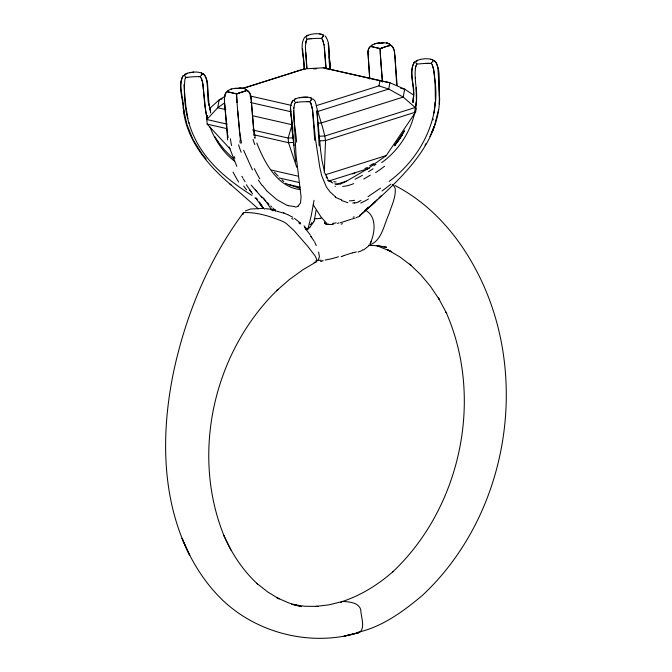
<?xml version="1.0" encoding="UTF-8"?>
<svg xmlns="http://www.w3.org/2000/svg" width="672" height="672" viewBox="0 0 672 672"><rect width="100%" height="100%" fill="white"/><g stroke="black" fill="none" stroke-linecap="round" stroke-linejoin="round"><path stroke-width="1.01" d="M251.933 195.401C228.581 180.709 206.052 162.481 194.191 136.903C185.816 119.288 183.128 98.448 184.901 79.212A6.796 4.973 -77.5 0 1 185.43 78.179M201.726 73.08L202.003 73.651A15.271 3.31 -29.7 0 1 201.986 73.937L201.281 75.348L201.726 73.08A16.002 3.461 -29.7 0 0 201.457 72.904L201.289 72.845M382.057 47.939L380.1 48.586L380.1 49.106M224.398 100.212L224.473 97.121M231.361 185.245C209.471 166.74 189.059 143.573 184.002 114.425C184.262 102.606 176.778 85.907 183.406 75.424M435.532 102.186C434.801 89.88 436.128 76.801 432.298 64.966A6.796 4.343 72.7 0 0 431.701 63.991M224.372 98.078L225.683 93.181A6.468 6.208 9.6 0 1 226.43 92.282A7.064 6.787 10 0 0 224.624 95.844L224.515 96.247M367.928 52.282L369.743 78.968L367.962 51.82M324.274 172.981L325.525 140.549C323.786 128.722 319.108 117.34 316.252 105.672L378.958 85.882L388.735 89.048L403.208 97.087L415.229 107.512L415.59 112.132L386.266 155.56L367.744 168.739L346.634 181.104L339.62 184.472M294.512 104.21C292.228 116.634 295.798 129.578 296.612 142.111M413.347 97.39L413.028 102.64L413.33 97.768C415.859 86.335 407.501 72.013 414.691 61.883M416.287 102.934C417.959 90.644 413.339 78.002 415.926 65.923A6.796 4.906 -77 0 1 416.472 64.915M439.169 104.152L439.496 93.374L437.9 68.2L436.439 62.824L434.07 60.404M295.655 161.818L292.454 132.586C294.412 122.682 286.247 109.133 293.252 100.262L291.27 103.135M293.672 108.133L293.731 107.31M368.012 51.845L368.13 50.526A7.064 6.787 11 0 1 369.869 46.948A7.174 6.896 11.4 0 0 368.164 50.971L368.054 51.4M412.986 101.531C415.775 88.805 408.358 74.323 414.07 62.471M316.016 210.479L314.462 219.836A12.373 3.973 -10.5 0 1 314.42 220.408M305.5 43.613L306.23 40.908L305.365 46.603L306.751 67.99M307.44 35.414L307.163 35.515A16.002 4.393 21.3 0 0 306.76 35.708L306.02 36.792A16.304 4.469 21.3 0 0 306.356 37.993A16.002 4.393 21.3 0 0 306.592 38.38L306.81 38.665M310.422 100.976L310.573 100.8A16.002 3.427 -29.7 0 0 310.892 100.38L311.657 98.809A16.304 3.494 -29.7 0 0 311.354 98.062A15.968 3.41 -29.3 0 0 311.102 97.944L310.943 97.852M415.195 68.628L415.926 65.923M314.051 200.348L311.245 215.695L308.003 228.766M207.572 115.458L206.816 119.515L207.178 124.135L230.059 148.898M378.958 85.882L379.915 80.716L323.291 67.805L304.424 68.888L242.718 88.36M415.8 104.471L415.229 107.512L325.164 135.929L318.998 136.29M415.548 109.049L415.036 111.661M416.338 108.074L415.59 112.132L325.525 140.549L319.351 140.91M438.648 109.469L434.364 126.101L429.937 136.525M415.027 111.493L416.396 101.22L416.136 87.637M433.045 119.944L433.247 119.028M414.868 112.207C410.323 132.334 398.462 150.604 381.646 162.641M311.632 98.952L310.909 100.372M306.046 36.632L306.81 35.683M294.588 99.397L294.37 99.792A15.036 4.124 21.3 0 0 294.311 100.094M371.347 241.088L370.112 243.776C374.707 233.974 377.152 217.988 366.761 211.033M323.098 36.322L323.316 35.809A15.036 3.226 -29.7 0 0 323.375 35.507M404.342 130.813L394.573 145.496M404.468 131.065L398.832 140.078L394.548 145.606L402.259 134.988L394.456 145.723M424.998 145.295L426.04 143.539M313.975 221.542L312.749 223.196M185.564 77.986L185.674 77.826A4.914 3.595 -77.7 0 1 185.9 77.448L185.699 77.255M416.59 64.697L416.699 64.529A4.914 3.553 -76.8 0 1 416.968 64.235M306.894 39.682L307.003 39.514A4.914 3.612 -77.5 0 1 307.23 39.144L309.07 38.951M317.999 260.568L319.435 256.712L318.604 252.017M310.027 226.96L312.69 223.28M243.18 213.074C208.488 259.82 185.875 314.824 173.653 371.549C161.045 432.398 161.087 498.75 189.722 555.274L182.045 538.314C191.209 561.011 204.28 582.229 221.836 599.407L222.592 600.121C258.174 634.049 312.547 647.002 359.537 632.411C365.602 627.799 360.83 616.434 360.755 609.672C358.588 602.314 349.037 601.885 342.644 601.432L329.12 604.817L315.571 606.455L318.167 606.396L304.811 606.262L291.698 604.38M263.474 208.404L263.928 208.387M368.634 246.019L363.67 249.892M183.053 75.76C177.652 85.361 183.758 97.608 183.238 107.932L186.984 124.614M431.752 62.756L431.97 62.488A16.002 3.469 -29.7 0 0 432.289 62.068A16.304 3.528 -29.7 0 0 432.709 59.758A15.968 3.444 -29.3 0 0 432.449 59.64L432.314 59.556M309.565 227.564L309.49 227.648A8.627 3.041 -14 0 1 309.162 227.993M322.056 37.758L322.291 37.489A15.968 3.427 -29.7 0 0 322.552 37.094M431.516 63.017L431.273 63.277A4.914 3.133 72.8 0 1 431.466 63.63L431.55 63.823M321.88 37.96L321.56 38.296A4.914 3.15 73.2 0 1 321.762 38.64L321.854 38.825M295.982 98.876L296.083 98.784A4.939 3.091 72.8 0 1 296.218 98.641L298.301 97.927A15.926 10.223 -6.8 0 1 299.233 97.717M186.287 73.886L186.388 73.786A4.914 3.133 71.2 0 1 186.606 73.576L188.496 72.954A16.002 10.34 -6.6 0 1 189.521 72.685L194.292 72.047A16.304 10.534 -6.6 0 1 197.954 72.198A15.968 10.248 -6.4 0 1 198.954 72.374L201.037 72.87M417.312 60.598L417.404 60.497A4.914 3.091 73.6 0 1 417.64 60.312L419.521 59.665A15.968 10.307 -6.6 0 1 420.538 59.371M413.574 63.067L414.565 62.009M200.248 76.566L200.542 76.247L200.088 76.658M340.771 602.473L342.644 601.432C361.41 595.165 378.395 584.489 393.187 571.452L392.7 571.906C461.026 507.503 484.126 398.143 445.981 312.085L446.678 313.463L438.337 297.814L439.144 299.3L430.408 286.28L420.546 274.52L409.643 264.121L411.264 265.549L399.571 256.721L387.047 249.446L391.633 251.706L376.866 245.675M309.91 101.531L309.33 101.665M431.222 63.319L429.232 63.353M368.71 207.161L364.602 210.781M321.51 38.346L319.536 38.354A15.918 2.512 -2.6 0 0 308.986 38.926M378.991 197.845L381.142 195.712M377.555 199.265L368.978 207.522M227.564 91.132L227.909 90.829A16.002 8.77 14.8 0 1 228.463 90.418A16.304 8.938 14.8 0 1 230.882 89.225M371.154 45.856L371.498 45.545A15.968 8.736 14.3 0 1 372.044 45.125A16.304 8.938 14.8 0 1 378.403 43.126M304.962 36.96C298.334 45.973 305.508 58.943 304.122 69.132M359.57 215.821L375.102 201.961M367.542 208.916C399.68 179.189 438.505 146.084 439.656 98.599C437.296 87.343 442.63 69.577 434.255 60.522M227.623 91.132L227.976 90.829A15.968 8.736 14.3 0 1 228.556 90.426M371.104 45.83L371.456 45.52A16.002 8.77 14.8 0 1 372.053 45.133M370.196 46.771L370.23 46.67A4.771 4.595 13.9 0 1 370.566 46.393L370.65 46.393A4.771 4.595 11.1 0 0 370.272 46.687L370.28 46.696M360.007 215.468L366.206 209.983M209.362 108.78L219.19 99.859L224.977 96.331M389.105 181.448C421.117 157.76 441.63 117.575 434.465 77.498M380.512 188.143L368.004 196.686M224.482 102.942L217.72 107.772L206.816 119.515L227.153 124.152M373.12 168.756L368.584 171.688M375.892 164.413L373.867 165.648M243.029 214.486L242.978 213.704A10.76 3.721 35.9 0 1 243.65 212.604C257.048 211.991 270.925 216.535 283.29 221.642A10.76 3.721 35.9 0 1 286.398 223.608L294.025 230.572L307.734 246.313L315.496 256.452L317.117 260.778L316.445 261.761L302.946 269.732L289.388 279.518L276.553 290.732L277.939 289.464C213.998 351.38 190.42 452.903 224.036 535.828M362.452 175.35L355.085 179.214M298.082 205.926L300.485 203.078L301.09 196.804L296.024 155.14L293.891 113.988M369.726 167.941L366.668 169.352M357.554 216.989L356.353 217.535M243.373 88.351L304.424 68.888M361.049 200.508L359.142 201.34M245.389 210.941L250.396 209.034L263.794 208.379M417.665 60.287L417.211 60.388M307.6 35.372L309.91 34.65A16.002 10.34 -6.7 0 1 310.934 34.381A16.304 10.534 -6.7 0 1 314.614 33.81A15.036 9.71 -6.7 0 1 315.714 33.743A16.304 10.534 -6.7 0 1 319.36 33.902M355.286 217.963L354.396 218.291A50.963 25.637 12.7 0 1 352.615 218.862L351.515 219.198M341.872 256.368L341.183 256.628M342.216 256.242L343.938 255.612M316.067 261.971L314.059 262.374M236.939 93.761L237.157 93.685M371.02 46.486L380.201 48.594L381.956 47.93M187.135 73.391L187.622 73.223M236.804 93.82L238.476 93.24L237.586 93.542M345.374 221.105L350.641 219.442M344.282 255.486L345.702 254.99M237.082 93.727L237.544 93.542M344.862 221.29L343.384 221.785A50.963 26.972 10.9 0 1 341.552 222.365L340.469 222.642M346.424 254.755L347.701 254.335M222.163 98.918L219.19 99.859L217.72 107.772L225.868 109.628M318.091 111.342L388.735 89.048L389.911 82.732L323.291 67.805M325.189 174.829L386.266 155.56M328.742 181.045L367.744 168.739M335.874 184.498L346.634 181.104M348.44 254.1L349.734 253.697M350.456 253.487L352.246 252.974M352.598 252.882L354.673 252.328M356.32 251.899L355.018 252.244M389.76 45.486L389.878 45.469A16.002 0.958 -20.4 0 0 389.298 45.62M189.529 72.694L193.746 72.072M339.15 222.961L337.462 223.331M368.357 245.364C381.755 241.861 383.712 225.154 388.853 214.351C391.364 206.17 395.699 198.013 395.27 189.252A10.76 7.174 -58.9 0 0 394.313 186.614L392.49 184.565M354.715 202.734L352.682 203.036M380.873 43.067L382.007 42.949L381.486 43.033M237.586 88.368L238.325 88.25M237.72 88.368L238.283 88.284M187.001 77.347L185.892 77.465M295.319 102.858A4.914 3.57 -76.6 0 1 295.562 102.522L297.15 102.278M333.774 223.961L332.556 224.12M316.949 218.728L320.099 218.358M187.068 77.339L187.74 77.255M382.67 42.882L381.99 42.966L382.763 42.89M321.863 261.215L320.477 261.374M296.772 102.329L297.352 102.253A16.002 2.52 -2.6 0 1 298.334 102.144A16.304 2.57 -2.6 0 1 301.972 101.85A15.036 2.369 -2.6 0 1 303.072 101.791A16.304 2.57 -2.6 0 1 306.776 101.674M300.04 189.529C277.242 187.076 264.39 162.254 256.796 143.002M311.035 38.749L311.548 38.707M239.467 88.166L238.787 88.225L239.366 88.158A16.002 8.14 -25.9 0 1 240.265 88.108A16.304 8.299 -25.9 0 1 246.061 89.443A16.002 8.14 -25.9 0 1 246.464 89.779L246.767 90.04M365.274 210.748L364.862 210.773M429.307 63.311A15.968 2.512 -2.7 0 0 428.24 63.319L423.385 63.554A16.304 2.57 -2.7 0 0 419.765 63.857A16.002 2.512 -2.7 0 0 418.782 63.966L416.623 63.848M303.064 69.51L305.164 69.392M313.538 68.914L316.688 68.729M317.822 123.236L320.914 123.06L403.208 97.087L404.678 89.174L389.911 82.732L379.915 80.716M293.294 137.768L288.154 138.062L252.571 129.948M294.042 145.454L293.664 142.422L288.506 142.682L253.94 134.803M423.931 63.521L428.19 63.361M380.764 43.05L379.26 43.092A16.002 8.795 14.7 0 0 378.286 43.134A16.304 8.963 14.7 0 0 375.203 43.688M234.738 88.477A15.968 8.736 14.3 0 1 235.696 88.402L237.552 88.36L236.888 88.351M235.771 88.376L236.746 88.351M379.361 43.084L380.033 43.067M199.752 76.65L198.534 76.642M198.979 76.642L198.215 76.642A16.002 2.52 -2.7 0 0 197.173 76.65A16.338 2.579 -2.7 0 0 195.098 76.709L193.46 76.784A15.036 2.369 -2.7 0 0 192.36 76.843A16.304 2.57 -2.7 0 0 188.74 77.146A15.968 2.428 -2.9 0 0 187.849 77.288M307.826 101.657L309.254 101.665L308.347 101.657M368.483 245.507L374.304 245.515L386.602 247.254L377.899 245.683M294.546 206.59L288.28 205.666M338.276 184.363L334.748 183.784M357.084 632.453C381.906 627.262 403.679 611.192 422.772 595.056L423.259 594.602C508.922 513.685 531.292 374.615 476.347 270.488L475.541 269.002C457.195 234.461 430.088 203.599 394.985 185.539M313.244 204.876L320.981 216.88L327.541 224.372A5.25 1.84 -9.8 0 0 327.902 224.456M268.254 208.975L271.337 209.32M307.65 97.205L299.225 97.692L303.45 97.079A15.271 9.87 -6.7 0 1 304.542 97.037L307.65 97.205A16.002 10.34 -6.7 0 1 308.666 97.356L310.733 97.885M275.486 210.193L275.36 210.185A5.233 0.647 10.1 0 0 275.974 211.151M267.7 208.916L265.423 208.622M320.376 34.054L321.14 34.196M293.714 604.741L301.619 606.64L288.96 603.028L276.822 597.719L279.09 598.861L267.565 591.864L256.78 583.279L257.536 583.993C242.886 570.469 231.764 553.56 223.801 535.357L230.882 549.99M371.036 46.502L380.1 48.586M430.752 59.195L429.996 59.052A16.002 10.332 -6.5 0 0 428.971 58.909A16.304 10.534 -6.6 0 0 425.317 58.758A15.036 9.719 -6.6 0 0 424.217 58.817L422.587 59.01A16.338 10.559 -6.6 0 0 420.546 59.396M227.497 91.778L236.519 93.87L236.611 94.408L236.485 93.845L227.69 91.82M321.166 34.205L322.241 34.474A4.914 3.57 -78.5 0 1 322.526 34.65L322.661 34.726M273.294 209.647L273.899 209.79M430.987 59.245L431.861 59.472A4.914 3.587 -75.8 0 1 432.155 59.623L432.272 59.724M347.869 202.709L341.452 200.466M400.613 88.25L404.678 89.174L413.23 94.811M249.858 95.92L291.32 105.378M250.496 102.505L291.001 111.745M252.336 115.668L292.034 124.723L288.154 138.062L288.506 142.682L296.78 167.37M207.178 124.135L226.489 128.537M271.32 170.033L297.822 176.081M279.006 177.904L299.267 182.524M285.356 183.238L288.288 184.464L300.157 187.169M277.267 211.352L283.374 212.999M322.661 34.549L322.854 34.625A16.002 3.427 -29.6 0 1 323.072 34.759A16.304 3.494 -29.7 0 1 322.619 37.094M284.088 213.226L287.7 214.603M288.288 184.464L299.653 188.252M287.843 214.67L292.774 217.291M332.758 182.994L331.061 182.028M325.559 223.91L326.012 224.104A5.494 1.814 -9 0 0 326.802 224.297M256.385 198.139L255.889 197.87M294.487 218.408L300.098 222.827M203.053 73.693L205.447 76.154L206.774 80.371L209.034 103.807L210.672 112.955M247.733 90.888L247.64 90.821A4.771 4.561 12.4 0 0 247.204 90.569M335.488 196.862L329.944 191.789L326.432 187.051L321.686 175.636L319.822 167.437L315.47 139.104L312.438 108.839L310.884 103.278A6.796 4.276 72.6 0 0 310.271 102.337M234.528 161.179C223.096 152.468 215.023 140.053 209.832 126.781M203.146 73.76C211.201 81.505 205.531 96.583 209.37 106.1L209.269 105.37L210.647 111.98M390.004 44.512L390.004 44.512A16.002 8.114 -26 0 0 389.483 44.117A16.304 8.274 -26 0 0 387.391 43.21A15.036 7.627 -26 0 0 386.652 43.042M311.262 98.28L311.136 98.179A7.048 5.132 -77.6 0 1 311.262 98.28A6.703 4.897 -77.1 0 1 311.766 98.784L312.001 99.103M201.566 73.265L201.407 73.13A7.048 5.132 -76.7 0 1 201.566 73.265A6.703 4.872 -77.2 0 1 202.062 73.777L202.381 74.197L202.07 73.769M258.367 208.849L229.547 183.616M325.004 35.801C332.002 44.503 327.256 57.926 330.221 67.956L329.33 56.7L330.221 67.956M313.286 99.103L315.084 101.144L316.445 105.815M300.191 222.919L300.619 223.306M281.921 179.819L283.836 181.558M233.419 158.827L224.221 149.621L217.997 141.767M326.113 68.183L326.911 68.947M246.716 90.014L246.464 89.788A15.968 8.03 -25.7 0 0 245.918 89.393M275.722 210.806L275.058 210.168M275.52 210.613L272.824 208.009M270.673 205.901L271.748 206.959M267.456 202.7L269.06 204.305M265.868 201.096L261.24 196.291M278.116 176.114L274.369 172.108M266.532 190.672L276.696 199.55L286.658 205.12A8.618 3.15 21.8 0 0 288.263 205.582M390.44 44.881L390.751 45.251A4.771 4.603 8.4 0 1 391.138 45.469L391.121 45.52A4.771 4.595 10.7 0 0 390.701 45.242L390.39 44.881M262.021 197.602L251.118 185.102M328.104 179.542L326.071 177.022M255.536 190.033L256.897 191.57M200.248 76.759L200.273 76.793A4.939 3.142 72.5 0 1 200.39 76.961M202.23 154.249L206.136 158.953M304.643 227.464L310.279 234.99M311.766 98.792L312.077 99.221M416.489 63.68L416.312 63.445A15.918 4.326 21.3 0 1 416.816 60.505M185.405 76.894L185.254 76.692A16.002 4.351 21.3 0 1 185.01 76.306A16.304 4.435 21.3 0 1 185.422 73.954A16.002 4.351 21.3 0 1 185.833 73.786M256.393 199.088L263.13 208.001L260.072 203.834L262.685 207.446M295.033 101.892L294.882 101.69A15.968 4.41 21 0 1 294.596 101.279A16.304 4.469 21.3 0 1 295.092 98.952M262.282 185.674L258.308 180.029M272.412 210.773L271.58 209.614M271.664 209.731L263.458 198.047M200.668 77.305L200.861 77.566A6.67 4.192 72.3 0 1 201.272 78.263L202.776 83.353L205.775 111.451A84.84 81.001 -26.5 0 0 207.052 118.062M201.894 153.804L192.889 139.373L187.337 125.572M247.212 90.56L247.204 90.544A4.771 4.578 10.4 0 1 247.531 90.779M251.227 192.024L249.824 189.983L252.588 193.948M433.406 60.908L433.087 60.48A6.804 4.939 -77.3 0 0 432.432 59.833M250.505 190.966L246.322 184.699M263.306 208.286L260.114 203.188M314.051 241.08L310.649 235.981L311.682 237.636M245.07 181.751L243.449 179.088M327.55 178.181L325.189 173.485M242.92 178.164L241.853 176.282M201.281 78.254L202.297 80.867M432.298 64.966L433.667 69.191L434.372 76.314M310.884 103.278L312.598 110.284L314.714 140.314M252.428 169.915L243.676 150.318M324.643 223.062L324.534 222.835A32.785 10.592 -6.8 0 1 324.836 222.113M259.837 202.65L259.51 201.953M236.813 166.354L229.219 147.017M314.622 241.928L316.277 245.65M234.209 156.635L234.906 158.273M394.061 49.888L392.314 46.561A6.468 6.224 10.1 0 0 391.448 45.746M188.924 122.48L189.126 123.169M323.618 42.58L322.602 39.976L324.148 45.536L326.155 68.208M324.517 171.704L322.039 160.835L320.603 150.436L316.915 110.678L319.2 145.992M207.127 118.759L204.901 106.47L203.087 86.276M394.002 49.888L394.22 50.786M250.631 95.634L250.354 94.744A7.174 6.88 10.9 0 0 247.934 90.997M250.471 95.164L250.732 96.096M255.284 138.096L253.554 127.361L251.202 99.834M241.483 143.119L239.66 132.275L237.661 110.51M187.9 118.524L185.867 106.352L184.204 87.906M394.271 50.786L394.313 51.265M250.681 96.062L251.059 98.129M228.169 137.508L227.707 134.954M394.363 51.265L394.397 51.769M250.774 96.541L250.942 97.558M254.386 137.6L254.47 138.096M184.162 113.728L183.238 107.932M323.954 44.192L324.089 45.074M202.642 82.48L202.709 82.908M394.447 51.761L394.615 53.382M227.497 133.627L224.549 102.001M227.682 139.969L224.591 103.295M240.433 140.305L237.779 112.081M251.009 98.095L251.244 99.859M202.835 83.815L202.894 84.286M293.664 142.422L290.64 107.99M254.1 135.584L251.303 100.481M394.666 53.374L394.733 54.558M251.076 98.658L251.143 99.238M202.944 84.764L203.036 85.764M328.247 43.21L330.103 68.233M394.792 54.55L394.842 55.81M382.502 81.883L380.747 60.236M324.358 47.485L324.492 49.064M394.842 55.163L396.707 85.588M306.986 68.023L305.735 52.399M330.338 69.283L330.179 67.292L330.313 69.157M394.951 56.456L397.152 85.68M324.534 49.61L325.844 68.309M237.77 112.098L237.031 102.539M415.439 77.414L415.523 78.599M380.696 59.598L382.376 81.85M380.864 60.245L380.722 58.388M380.654 58.985L380.369 53.323A7.064 0.47 86.7 0 1 380.218 49.384M302.602 48.854L304.206 69.619M380.562 57.8L380.276 53.743M292.454 132.586L291.732 122.892L292.505 133.35M293.807 112.904L293.849 113.442M236.62 95.567A6.468 0.479 86.5 0 1 236.594 94.45A7.064 0.504 86.7 0 0 236.762 98.624L237.048 102.522M237.014 101.976L236.645 95.684M224.54 102.64L224.482 100.783M293.74 111.863L293.773 112.375M184.162 87.385L184.061 85.386M293.706 111.359L293.664 110.376M224.448 100.204L224.423 100.792M184.036 84.454L184.044 84.907M380.201 49.09L380.201 48.636M224.423 98.582L224.423 99.103M433.028 60.497A15.036 3.259 -29.7 0 1 432.97 60.799M434.86 102.136A95.92 90.208 30.5 0 1 433.902 113.047M382.922 42.899A15.968 8.03 -25.7 0 1 383.821 42.857M389.407 44.083A15.968 8.03 -25.7 0 1 389.894 44.428M383.846 42.832A16.304 8.299 -25.9 0 1 389.609 44.142M381.822 48.073A15.968 0.857 -20.2 0 1 382.729 47.762M388.844 45.788A15.968 0.857 -20.2 0 1 389.432 45.62M389.281 45.604A16.304 0.991 -20.3 0 0 382.906 47.611A16.002 0.974 -20.3 0 0 381.99 47.914M385.955 46.603A15.036 0.916 -20.3 0 1 386.778 46.351A16.304 0.974 -20.4 0 1 389.248 45.637M380.318 53.676A7.174 0.462 86.9 0 1 380.142 49.568M367.542 167.521A13.86 4.267 -27.7 0 1 364.812 168.412M373.548 163.481A46.41 23.184 -40.5 0 1 369.726 165.69M416.724 61.446A6.796 4.301 72.4 0 1 417.203 60.74M416.144 102.917A64.73 60.858 31.8 0 1 415.439 109.024M374.405 43.974A15.036 8.24 14.8 0 1 375.278 43.697M365.425 210.529A5.435 0.504 11.4 0 1 365.518 210.58M390.86 184.145A163.027 115.937 -45.6 0 1 381.998 190.991M368.382 199.03A41.958 22.218 -41.4 0 1 360.721 203.045M358.924 201.768A20.244 7.358 -35.8 0 1 354.438 203.078M354.505 200.315A44.629 17.926 -40 0 1 349.406 200.827M341.779 199.853A163.472 76.784 -59.2 0 1 335.328 197.14M309.75 101.724A4.914 3.032 71.9 0 1 310.002 102.026M306.718 101.716A15.968 2.419 -2.5 0 1 307.751 101.707M294.529 104.219A6.796 4.922 -76.8 0 1 295.067 103.202M327.407 224.356A4.872 1.596 -8.8 0 1 326.844 224.288M384.552 166.261A121.489 95.752 -35.7 0 1 375.581 172.67M370.331 175.123A96.44 59.044 -35 0 1 363.754 179.004M353.716 183.616A25.981 9.971 -32 0 1 342.644 186.421M335.42 186.278A33.776 0.529 -18.2 0 1 334.992 186.396M354.984 173.04A26.284 1.814 -20.8 0 1 352.59 173.914M336.092 181.936A98.129 34.247 -48.3 0 1 333.757 181.675M331.271 181.583A121.489 43.722 -61.7 0 1 327.6 180.508M295.067 99.019A15.968 4.41 21 0 1 295.42 98.851M360.478 214.738A6.602 1.73 -12 0 1 360.419 214.838M360.284 214.939A10.777 2.923 -7.8 0 1 359.747 215.452M360.041 215.846A19.816 5.762 -4.2 0 1 358.134 217.056M354.169 216.829A32.861 11.096 -1.1 0 1 353.111 217.19M342.502 223.684A32.861 13.415 3.3 0 1 341.141 224.087M336.235 222.852A19.816 4.486 -4.4 0 1 332.959 223.381M332.774 224.322A10.777 2.747 -3.4 0 1 330.901 224.507M330.481 224.431A6.602 1.218 -3.8 0 1 329.473 224.49M329.255 224.465A4.855 0.655 -3.6 0 1 328.7 224.482M328.81 224.095A5.284 1.184 -5.9 0 1 328.448 224.104M325.534 223.919A8.249 2.713 -8.8 0 1 325.088 223.616M324.971 223.532A11.878 3.881 -8.3 0 1 324.677 223.154M362.905 249.614A22.974 4.015 -3.5 0 1 358 252.034M338.478 256.754A22.982 4.822 -11.3 0 1 325.063 260.072M323.165 260.686A32.592 8.929 -10.3 0 1 322.056 260.828M321.073 260.131A27.367 8.358 -10.6 0 1 315.966 260.568M321.367 218.022A6.426 1.596 -8.6 0 1 320.317 218.198M316.604 218.669A5.662 1.588 -7.5 0 1 314.311 218.795M311.741 222.768A5.418 1.831 -9.6 0 1 311.774 222.986M311.766 223.087A5.426 1.848 -10.8 0 1 310.59 224.356M310.498 224.372A5.435 1.814 -11.7 0 1 310.145 224.566M307.81 35.498A4.914 3.091 73.1 0 1 308.028 35.297M307.415 35.952A6.796 4.25 73.1 0 1 307.591 35.717M185.682 74.718A6.796 4.301 72.4 0 1 186.169 74.012M184.657 75.096A15.036 4.091 21.3 0 1 184.708 74.802M319.351 33.936A15.968 10.248 -6.6 0 1 320.359 34.087M306.214 40.891A6.796 4.998 -77.3 0 1 306.76 39.875M218.123 141.691A67.318 64.823 -11.8 0 1 215.032 136.828M201.34 75.323A15.926 3.486 -29.4 0 1 201.054 75.701M322.812 34.852A6.796 4.964 -77 0 1 323.308 35.305M322.006 39.001A6.796 4.276 72.5 0 1 322.619 39.959M386.677 43.042A15.036 7.652 -25.9 0 1 387.416 43.21M378.328 43.193A15.968 8.677 14.5 0 1 379.285 43.126M383.006 47.62A16.304 0.974 -20.4 0 1 386.047 46.603A15.036 0.899 -20.4 0 1 386.862 46.351M391.532 45.713A7.064 6.787 10 0 1 393.775 49.073M231.588 145.53A59.774 42.437 -72.2 0 1 230.395 138.734M238.644 182.011A165.799 96.852 -87.8 0 1 233.05 172.049M246.616 189.865A91.384 46.553 86.5 0 1 243.625 185.984M257.536 199.114A11.718 0.899 36.2 0 1 254.948 197.921M230.815 89.25A15.036 8.24 14.8 0 1 231.689 88.973M231.638 88.99A16.304 8.938 14.8 0 1 234.788 88.427A16.002 8.77 14.8 0 1 235.771 88.351M238.232 93.358A15.968 0.857 -20.2 0 1 239.14 93.038M245.255 91.064A15.968 0.857 -20.2 0 1 245.851 90.896A16.304 0.991 -20.3 0 0 239.425 92.912A16.304 0.974 -20.4 0 1 242.458 91.888A15.036 0.899 -20.4 0 1 243.272 91.627A16.304 0.974 -20.4 0 1 245.658 90.922A16.002 0.958 -20.4 0 1 246.28 90.745M242.474 91.913A15.036 0.916 -20.3 0 1 243.298 91.652M238.51 93.223A16.002 0.974 -20.3 0 1 239.459 92.896M239.442 88.208A15.968 8.03 -25.7 0 1 240.332 88.166M240.358 88.124A16.304 8.274 -26 0 1 243.172 88.343A15.036 7.627 -26 0 1 243.902 88.511M240.265 143.195A82.908 43.268 -84 0 1 239.87 140.742M247.985 91.031A7.064 6.787 11 0 1 250.236 94.382M308.188 228.866A3.209 1.478 -17.5 0 1 306.239 229.58M308.465 228.598A2.436 0.706 -19.4 0 1 308.137 228.791M241.223 152.317A59.774 44.402 -82.4 0 1 238.61 144.808M259.82 178.802A165.799 137.836 -61.5 0 1 254.335 168.58M266.616 190.588A91.384 78.128 -49.3 0 1 262.55 185.455M298.393 206.069A11.718 4.561 19.1 0 1 295.1 207.035M254.856 144.623A42.748 31.055 -85.1 0 1 253.033 139.457M243.088 88.326A15.036 7.652 -25.9 0 1 243.827 88.494M306.264 229.454A5.435 2.663 -18 0 1 305.651 229.58A5.695 2.797 -18.1 0 0 306.029 229.496M308.372 228.463A2.789 0.563 -22.7 0 1 308.137 228.598M308.557 228.236A4.368 1.361 -16.6 0 1 308.33 228.379M310.01 227.161A16.876 5.846 -14.7 0 1 309.733 227.531M314.042 220.97A24.352 7.518 -14 0 1 313.664 221.567M314.37 219.576A9.677 3.116 -9.2 0 1 314.446 219.769M314.185 219.316A8.047 2.587 -8.7 0 1 314.311 219.475M306.844 229.782A24.797 6.863 27 0 0 306.533 229.076A20.42 4.864 31.8 0 0 305.978 228.194M275.402 210.319A5.779 0.79 19.1 0 1 275.747 210.361A7.392 1.277 23.1 0 0 275.612 210.269M303.996 225.792A15.557 2.915 36.6 0 1 305.987 228.295M298.822 222.869A18.9 3.284 38 0 1 300.149 224.087M291.766 218.425A23.05 8.929 28.6 0 1 293.11 219.282M283.433 212.772A18.119 7.35 17.6 0 1 284.18 213.007M277.528 211.361A8.224 0.848 11.1 0 1 277.082 211.243M271.043 209.42A5.779 0.664 5.3 0 1 271.58 209.496M264.466 209.227A18.119 0.916 37.1 0 1 264.298 209.059M272.084 209.488A7.392 1.369 3.4 0 1 272.311 209.521M271.916 209.74A9.332 2.05 2.2 0 1 272.546 209.84M272.832 210.462A17.321 6.703 -6.3 0 1 273.496 210.596M366.467 208.933A24.797 14.952 -48.3 0 1 365.266 210.16M368.038 207.262A20.42 13.734 -48.8 0 1 366.618 208.908M434.364 126.101L432.214 131.603L434.364 126.101M227.044 91.694L227.035 91.703A4.771 4.57 7.3 0 0 226.699 91.988L226.75 91.972A4.771 4.578 10 0 1 227.094 91.711L227.06 91.678M359.537 632.411L344.257 636.115L359.537 632.411M262.92 207.766L261.71 205.985L262.92 207.766"/></g></svg>
